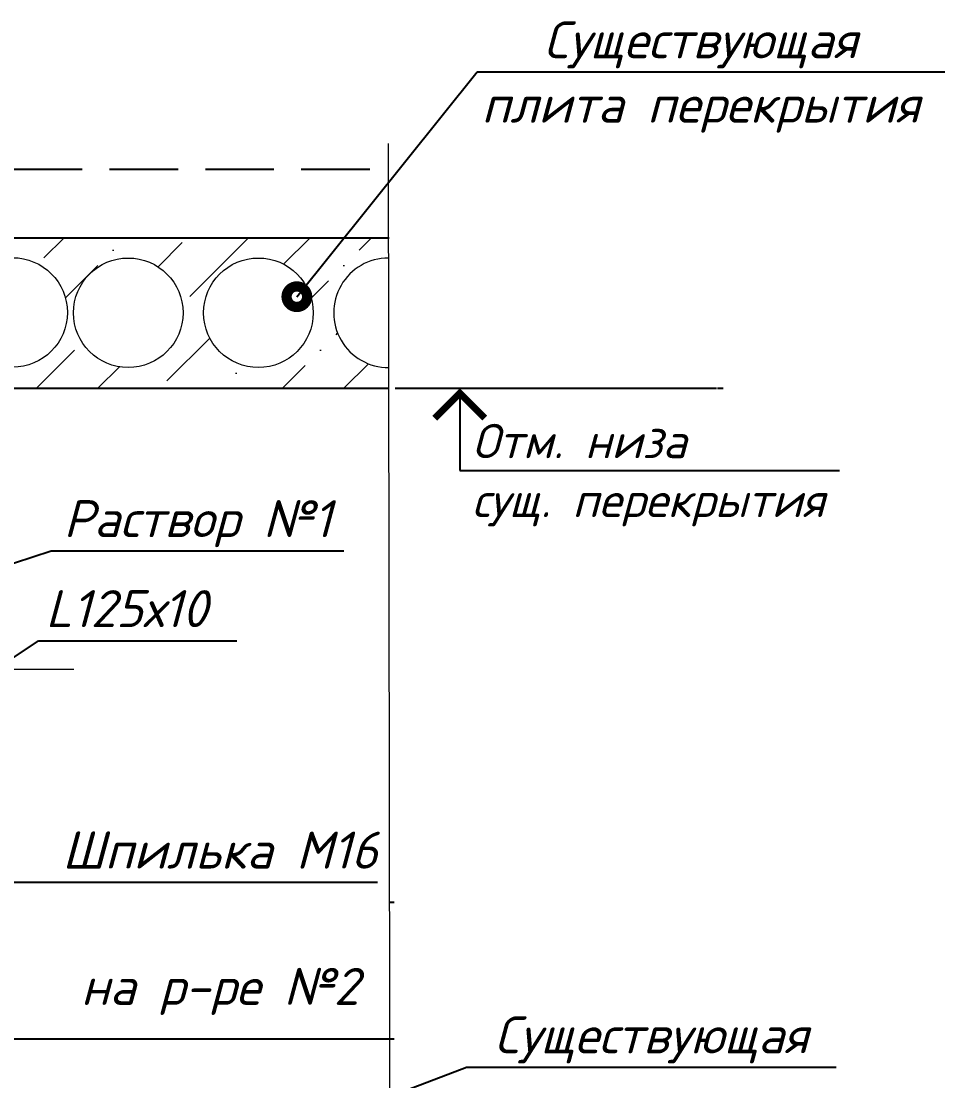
# Model space of a CAD drawing. Header units: millimetres. Extents: x 749182 to 2267578, y 70462 to 311449.
# Drawn here: x 2073489 to 2074837, y 132879 to 134426 of the extents above; entities that cross this region are included whole.
import ezdxf
from ezdxf.enums import TextEntityAlignment as Align

# ---------------------------------------------------------------- set-up
doc = ezdxf.new("R2010")
doc.units = ezdxf.units.MM
for name, pattern in [('015-60-22-12-0682-ПЗУ-20_П_изм1$0$K5LT_AXLED_REINFORCED', [13, 8, -2, 1, -2]), ('ГОСТ 2.303 4', [7, 5, -2, 0]), ('осеваяX2', [4, 2.5, -0.5, 0.5, -0.5])]:
    doc.linetypes.add(name, pattern=pattern)
for name, color, linetype, lineweight in [('1Стены', 252, 'Continuous', 25), ('монолит', 176, 'Continuous', 50), ('Оси', 165, 'осеваяX2', 13), ('штрих', 8, 'Continuous', 5), ('штриховка кирпич', 42, 'Continuous', 5)]:
    doc.layers.add(name, color=color, linetype=linetype, lineweight=lineweight)
doc.layers.add('CS_UNPLOTTED', color=254, linetype='Continuous', plot=False)
doc.layers.add('Текст', color=7, linetype='Continuous')
doc.styles.add('М2', font='isocpeui.ttf')

msp = doc.modelspace()

# ---------------------------------------------------------------- hatches: boundary and pattern name
at = {"layer": 'штрих', "lineweight": 20}
h = msp.add_hatch(dxfattribs=at)
h.set_pattern_fill('ANSI36', color=256, scale=20)
h.set_pattern_definition([(45, (620.35, -71915.73), (33.6759605, 123.4785217), [158.75, -31.75, 0, -31.75])])
h.paths.add_polyline_path([(2073960.2224, 134109.758), (2073336.1555, 134109.758), (2073336.1555, 133984.758), (2073321.1555, 133969.758), (2073321.1555, 133904.758), (2073336.1555, 133889.758), (2074025.2928, 133889.758), (2074025.2551, 133920.0586, -1.002795937), (2074025.056, 134080.0579), (2074025.019, 134109.758), (2073960.2224, 134109.758), (2073904.2684, 134039.9639, -0.131307255), (2073914.9322, 134000.058, -1), (2073754.9322, 134000.058, -0.767866325), (2073904.2684, 134039.9639)])
h.paths.add_polyline_path([(2073724.9322, 134000.058, -1), (2073564.9322, 134000.058, -1)], flags=16)
h.paths.add_polyline_path([(2073556.0488, 134000.5216, -1), (2073396.0488, 134000.5216, -1)], flags=16)

# ---------------------------------------------------------------- linework, layer by layer
at = {"layer": '1Стены', "color": 6, "linetype": 'ГОСТ 2.303 4', "ltscale": 20}
msp.add_line((2071517.6028, 134209.758), (2074033.4117, 134209.758), dxfattribs=at)
at = {"layer": 'CS_UNPLOTTED', "ltscale": 100}
for p, q in [((2073233.3582, 132939.6076), (2074025.2522, 132939.6076)), ((2074026.6149, 132939.6076), (2074033.4117, 132939.6076))]:
    msp.add_line(p, q, dxfattribs=at)
at = {"layer": 'монолит', "lineweight": 25, "ltscale": 100}
for p, q in [((2071521.9758, 134109.758), (2074023.5615, 134109.758)), ((2071521.9758, 134109.758), (2074025.6603, 134109.758)), ((2071521.6633, 133889.758), (2074023.874, 133889.758)), ((2071521.6633, 133889.758), (2074025.2928, 133889.758)), ((2074075.068, 133889.758), (2074503.874, 133889.758)), ((2074505.2367, 133889.758), (2074513.4117, 133889.758)), ((2074025.7624, 133139.6076), (2074033.4117, 133139.6076))]:
    msp.add_line(p, q, dxfattribs=at)
at = {"layer": 'Оси', "linetype": '015-60-22-12-0682-ПЗУ-20_П_изм1$0$K5LT_AXLED_REINFORCED', "ltscale": 100}
msp.add_line((2071831.2867, 133479.6174), (2073565.4199, 133479.6174), dxfattribs=at)
at = {"layer": 'Текст', "ltscale": 20}
for p, q in [((2073891.1129, 134023.5543), (2074154.1937, 134351.7077)), ((2074154.1937, 134351.7077), (2074837.1137, 134351.7077)), ((2073379.3258, 133602.9826), (2073532.6161, 133652.4273)), ((2073532.6161, 133652.4273), (2073959.5461, 133652.4273)), ((2073257.8975, 133349.8428), (2073513.9151, 133521.0794)), ((2073513.9151, 133521.0794), (2073803.5501, 133521.0794)), ((2073373.3582, 133169.1674), (2073548.9624, 133168.4003)), ((2073548.9624, 133168.4003), (2074008.6974, 133168.4003)), ((2073952.2368, 132827.5171), (2074138.7492, 132898.6831)), ((2074138.7492, 132898.6831), (2074678.6742, 132898.6831))]:
    msp.add_line(p, q, dxfattribs=at)
at = {"layer": 'Текст', "linetype": 'Continuous', "ltscale": 10}
for p, q in [((2074034.7744, 133889.758), (2074315.04, 133889.758)), ((2074128.9057, 133889.758), (2074128.9057, 133769.758)), ((2074128.9057, 133769.758), (2074683.4314, 133769.758))]:
    msp.add_line(p, q, dxfattribs=at)
at = {"layer": 'Текст', "ltscale": 20, "const_width": 30}
msp.add_lwpolyline([(2073898.6129, 134023.5543, 1), (2073883.6129, 134023.5543, 1)], format="xyb", close=True, dxfattribs=at)
at = {"layer": 'Текст', "linetype": 'Continuous', "ltscale": 10, "const_width": 10}
msp.add_lwpolyline([(2074165.3701, 133846.2225), (2074128.9057, 133882.6869), (2074092.4412, 133846.2225)], dxfattribs=at)
at = {"layer": 'штрих', "ltscale": 100}
for centre in [(2073476.0488, 134000.5216), (2073644.9322, 134000.058), (2073834.9322, 134000.058)]:
    msp.add_circle(centre, 80, dxfattribs=at)
msp.add_arc((2074024.9322, 134000.058), 80, 89.9113303, 270.2312735, dxfattribs=at)
at = {"layer": 'штриховка кирпич', "linetype": 'Continuous', "ltscale": 20}
msp.add_lwpolyline([(2074030.4652, 130949.8892), (2074027.7064, 132255.2126), (2073952.6816, 132272.606), (2074102.6317, 132307.8191), (2074027.6069, 132325.2125), (2074024.848, 134247.1415)], dxfattribs=at)

# ---------------------------------------------------------------- texts
at = {"layer": 'Текст', "ltscale": 20, "style": 'М2'}
for s, p in [('Существующая', (2074480.6537, 134371.7077)), ('Раствор №1', (2073746.0811, 133672.4273)), ('L125х10', (2073642.3301, 133541.0794)), ('Шпилька М16', (2073778.8299, 133188.4003)), ('Существующая', (2074408.7117, 132918.6831))]:
    msp.add_text(s, height=54, dxfattribs=at).set_placement(p, align=Align.CENTER)
for s, p in [('плита перекрытия', (2074480.6537, 134331.7077)), ('на р-ре №2', (2073778.8299, 133043.4003))]:
    msp.add_text(s, height=54, dxfattribs=at).set_placement(p, align=Align.TOP_CENTER)
at = {"layer": 'Текст', "linetype": 'Continuous', "ltscale": 10, "style": 'М2'}
msp.add_text('Отм. низа', height=50, dxfattribs=at).set_placement((2074146.9057, 133787.758))
msp.add_text('сущ. перекрытия', height=50, dxfattribs=at).set_placement((2074146.9057, 133751.758), align=Align.TOP_LEFT)

doc.saveas('drawing.dxf')
